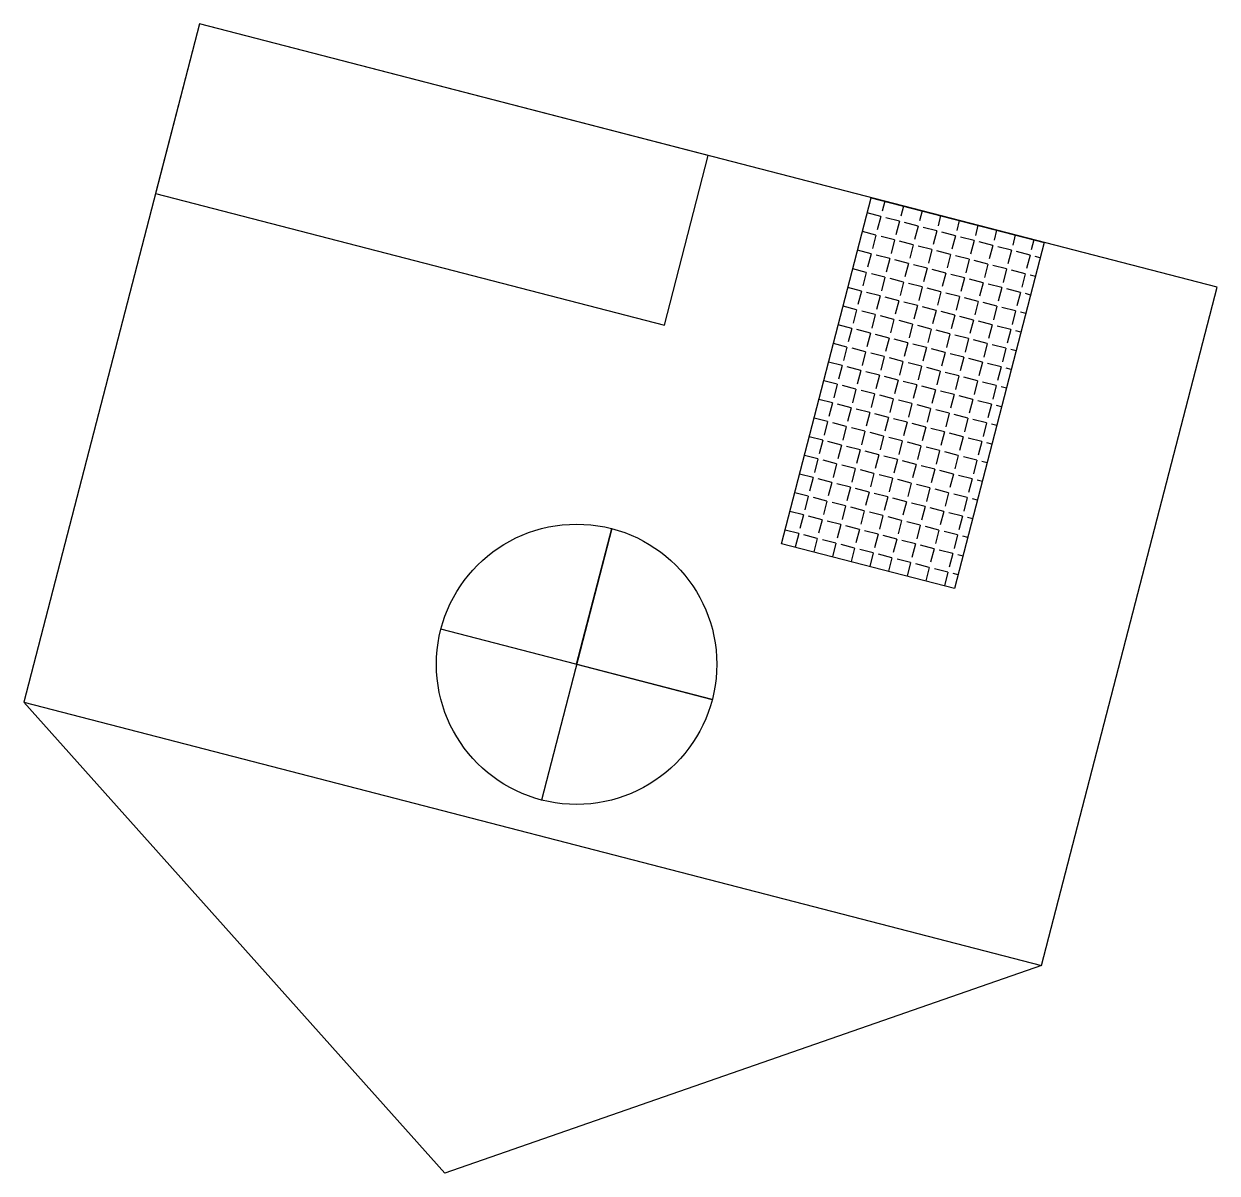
# Model space of a CAD drawing. Header units: inches. Extents: x -5 to 12, y 10.2 to 26.6.
import ezdxf

# ---------------------------------------------------------------- set-up
doc = ezdxf.new("R2010")
doc.units = ezdxf.units.IN
doc.header["$MEASUREMENT"] = 0

msp = doc.modelspace()

# ---------------------------------------------------------------- hatches: boundary and pattern name
h = msp.add_hatch()
h.set_pattern_fill('ANGLE', color=256, angle=525.4928)
h.set_pattern_definition([(165.4928, (18.08495, 26.40982), (-0.068888, -0.266232), [0.2, -0.075]), (255.4928, (18.08495, 26.40982), (0.266232, -0.068888), [0.2, -0.075])])
h.paths.add_polyline_path([(9.525, 23.46), (7.054, 24.099), (5.775, 19.159), (8.246, 18.52)])

# ---------------------------------------------------------------- linework, layer by layer
for p, q in [((5.775, 19.159), (7.054, 24.099)), ((7.054, 24.099), (9.525, 23.46)), ((9.525, 23.46), (8.246, 18.52)), ((3.353, 19.376), (2.351, 15.503)), ((2.852, 17.44), (3.353, 19.376)), ((8.246, 18.52), (5.775, 19.159)), ((4.788, 16.939), (0.916, 17.941)), ((2.852, 17.44), (4.788, 16.939)), ((0.973, 10.179), (-5.035, 16.898)), ((9.487, 13.141), (0.973, 10.179))]:
    msp.add_line(p, q)
for points in [[(11.992, 22.822), (-2.53, 26.579), (-5.035, 16.898), (9.487, 13.141)], [(4.731, 24.701), (-2.53, 26.579), (-3.156, 24.159), (4.105, 22.28)]]:
    msp.add_lwpolyline(points, close=True)
msp.add_circle((2.852, 17.44), 2)

doc.saveas('drawing.dxf')
